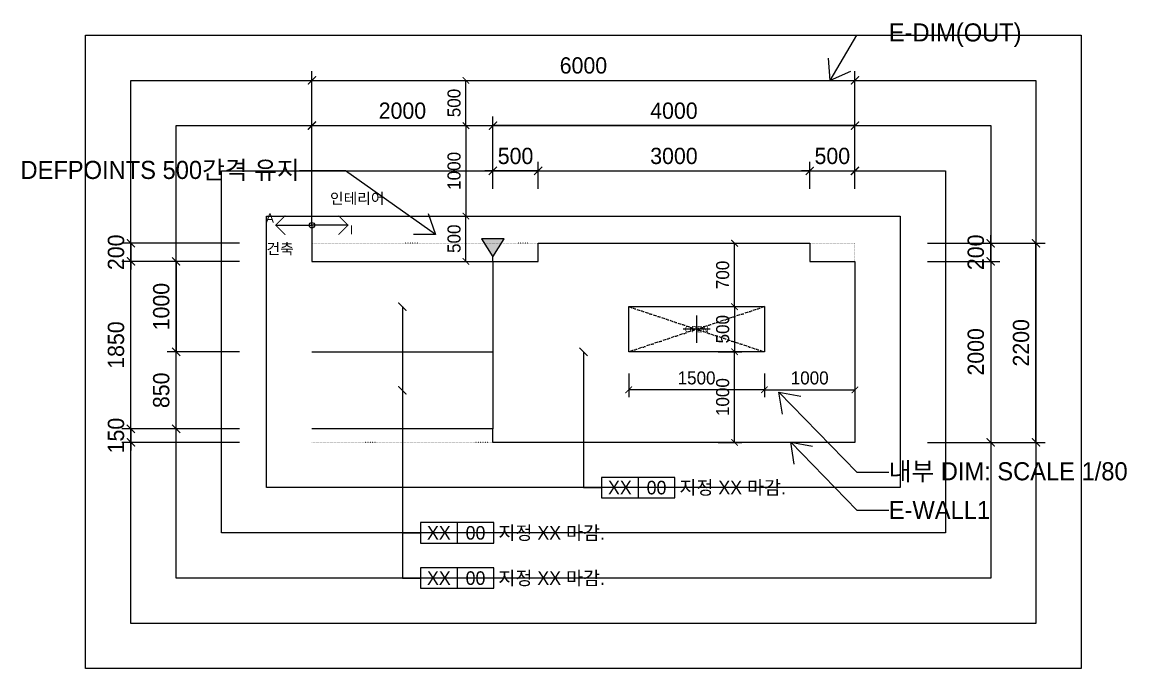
# Model space of a CAD drawing. Header units: millimetres. Extents: x -551172 to 232469, y -3435 to 261611.
# Drawn here: x -436995 to -424608, y 41309 to 48450 of the extents above; entities that cross this region are included whole.
import ezdxf
from ezdxf.enums import TextEntityAlignment as Align

# ---------------------------------------------------------------- set-up
doc = ezdxf.new("R2010")
doc.units = ezdxf.units.MM
doc.header["$LTSCALE"] = 10
doc.header["$PDMODE"] = 3
doc.linetypes.add('DIVIDE', pattern=[31.75, 12.7, -6.35, 0, -6.35, 0, -6.35])
doc.linetypes.add('DOT', pattern=[6.35, 0, -6.35])
doc.layers.get('DEFPOINTS').update_dxf_attribs({"color": 248})
for name, color, linetype in [('E-DIM(IN)', 14, 'Continuous'), ('E-DIM(OUT)', 1, 'Continuous'), ('E-DOOR', 6, 'Continuous'), ('E-OPEN', 1, 'DIVIDE'), ('E-SYM', 7, 'Continuous'), ('E-TEXT', 3, 'Continuous'), ('E-WALL1', 2, 'Continuous'), ('E-WALL2', 3, 'Continuous'), ('F-SYM', 7, 'Continuous')]:
    doc.layers.add(name, color=color, linetype=linetype)
doc.styles.get("Standard").update_dxf_attribs({"font": 'romans.shx'})
doc.styles.add('YOURNAME', font='HY울릉도M.TTF')
doc.dimstyles.get("Standard").update_dxf_attribs({"dimtxt": 0.18, "dimasz": 0.18, "dimexe": 0.18, "dimexo": 0.0625, "dimgap": 0.09, "dimtad": 0, "dimtih": 1, "dimtoh": 1, "dimdec": 4, "dimzin": 0, "dimdsep": 46, "dimtxsty": 'Standard', "dimcen": 0.09, "dimadec": 0, "dimazin": 0, "dimtfac": 1, "dimtdec": 4, "dimtofl": 0, "dimtmove": 0, "dimatfit": 3, "dimfxl": 1, "dimtolj": 1, "dimtzin": 0, "dimarcsym": 0})
doc.dimstyles.new('YOURNAME-100', dxfattribs={"dimscale": 100, "dimtxt": 1.8, "dimasz": 0.9, "dimexe": 1, "dimexo": 3, "dimgap": 0.7, "dimtad": 1, "dimdec": 0, "dimzin": 0, "dimdsep": 46, "dimtxsty": 'YOURNAME', "dimblk": 'ARCHTICK', "dimcen": 0, "dimclrd": 1, "dimclre": 1, "dimclrt": 7, "dimadec": 0, "dimazin": 0, "dimtfac": 1, "dimtdec": 0, "dimtix": 1, "dimtmove": 2, "dimatfit": 3, "dimldrblk": 'ARCHTICK', "dimfxl": 1, "dimtolj": 1, "dimtzin": 0, "dimarcsym": 0})
doc.dimstyles.new('YOURNAME-80', dxfattribs={"dimscale": 80, "dimtxt": 1.8, "dimasz": 0.9, "dimexe": 1, "dimexo": 3, "dimgap": 0.7, "dimtad": 1, "dimdec": 0, "dimzin": 0, "dimdsep": 46, "dimtxsty": 'YOURNAME', "dimblk": 'ARCHTICK', "dimcen": 0, "dimclrd": 1, "dimclre": 1, "dimclrt": 7, "dimadec": 0, "dimazin": 0, "dimtfac": 1, "dimtdec": 0, "dimtix": 1, "dimtmove": 2, "dimatfit": 3, "dimldrblk": 'ARCHTICK', "dimfxl": 1, "dimtolj": 1, "dimtzin": 0, "dimarcsym": 0})

# ---------------------------------------------------------------- blocks, each defined once
blk = doc.blocks.new('E-SYM-OPEN')
at = {"layer": 'DEFPOINTS', "color": 156}
for p, q in [((77717, 69247), (77717, 68947)), ((77867, 69097), (77567, 69097))]:
    blk.add_line(p, q, dxfattribs=at)
at = {"layer": 'E-DOOR', "color": 7, "style": 'YOURNAME'}
blk.add_attdef('OPNAME', text='', height=70, dxfattribs=at).set_placement((77717, 69097), align=Align.MIDDLE_CENTER)
blk = doc.blocks.new('_ArchTick')
at = {"color": 0, "linetype": 'ByBlock', "const_width": 0.15}
blk.add_lwpolyline([(-0.5, -0.5), (0.5, 0.5)], dxfattribs=at)
blk = doc.blocks.new('*D79')
at = {"layer": 'DEFPOINTS', "color": 0, "transparency": 16777216}
for p in [(-427797, 47809), (-433797, 46309), (-427797, 46309)]:
    blk.add_point(p, dxfattribs=at)
at = {"layer": 'E-DIM(OUT)', "lineweight": -2, "transparency": 16777216}
for p, q in [((-433797, 46609), (-433797, 47909)), ((-427797, 46609), (-427797, 47909)), ((-433797, 47809), (-427797, 47809))]:
    blk.add_line(p, q, dxfattribs=at)
at = {"layer": 'E-DIM(OUT)', "lineweight": -2, "transparency": 16777216, "xscale": 90, "yscale": 90, "zscale": 90, "rotation": 180}
blk.add_blockref('_ArchTick', (-433797, 47809), dxfattribs=at)
at = {"layer": 'E-DIM(OUT)', "lineweight": -2, "transparency": 16777216, "xscale": 90, "yscale": 90, "zscale": 90}
blk.add_blockref('_ArchTick', (-427797, 47809), dxfattribs=at)
at = {"layer": 'E-DIM(OUT)', "color": 7, "transparency": 16777216, "insert": (-430797, 47973), "char_height": 180, "attachment_point": 5, "style": 'YOURNAME'}
blk.add_mtext('\\A1;6000', dxfattribs=at)
blk = doc.blocks.new('*D81')
at = {"layer": 'DEFPOINTS', "color": 0, "transparency": 16777216}
for p in [(-431797, 47309), (-433797, 46309), (-431797, 46309)]:
    blk.add_point(p, dxfattribs=at)
at = {"layer": 'E-DIM(OUT)', "lineweight": -2, "transparency": 16777216}
for p, q in [((-433797, 46609), (-433797, 47409)), ((-431797, 46609), (-431797, 47409)), ((-433797, 47309), (-431797, 47309))]:
    blk.add_line(p, q, dxfattribs=at)
at = {"layer": 'E-DIM(OUT)', "lineweight": -2, "transparency": 16777216, "xscale": 90, "yscale": 90, "zscale": 90, "rotation": 180}
blk.add_blockref('_ArchTick', (-433797, 47309), dxfattribs=at)
at = {"layer": 'E-DIM(OUT)', "lineweight": -2, "transparency": 16777216, "xscale": 90, "yscale": 90, "zscale": 90}
blk.add_blockref('_ArchTick', (-431797, 47309), dxfattribs=at)
at = {"layer": 'E-DIM(OUT)', "color": 7, "transparency": 16777216, "insert": (-432797, 47473), "char_height": 180, "attachment_point": 5, "style": 'YOURNAME'}
blk.add_mtext('\\A1;2000', dxfattribs=at)
blk = doc.blocks.new('*D82')
at = {"layer": 'DEFPOINTS', "color": 0, "transparency": 16777216}
for p in [(-435797, 45809), (-434297, 45809), (-434297, 43959)]:
    blk.add_point(p, dxfattribs=at)
at = {"layer": 'E-DIM(OUT)', "lineweight": -2, "transparency": 16777216}
for p, q in [((-434597, 45809), (-435897, 45809)), ((-435797, 43959), (-435797, 45809)), ((-434597, 43959), (-435897, 43959))]:
    blk.add_line(p, q, dxfattribs=at)
at = {"layer": 'E-DIM(OUT)', "lineweight": -2, "transparency": 16777216, "xscale": 90, "yscale": 90, "zscale": 90}
for p, rotation in [((-435797, 45809), 90), ((-435797, 43959), 270)]:
    blk.add_blockref('_ArchTick', p, dxfattribs=dict(at, rotation=rotation))
at = {"layer": 'E-DIM(OUT)', "color": 7, "transparency": 16777216, "insert": (-435961, 44884), "char_height": 180, "attachment_point": 5, "rotation": 90, "style": 'YOURNAME'}
blk.add_mtext('\\A1;1850', dxfattribs=at)
blk = doc.blocks.new('*D83')
at = {"layer": 'DEFPOINTS', "color": 0, "transparency": 16777216}
for p in [(-431797, 47309), (-431797, 46309), (-427797, 46309)]:
    blk.add_point(p, dxfattribs=at)
at = {"layer": 'E-DIM(OUT)', "lineweight": -2, "transparency": 16777216}
for p, q in [((-431797, 46609), (-431797, 47409)), ((-427797, 46609), (-427797, 47409)), ((-427797, 47309), (-431797, 47309))]:
    blk.add_line(p, q, dxfattribs=at)
at = {"layer": 'E-DIM(OUT)', "lineweight": -2, "transparency": 16777216, "xscale": 90, "yscale": 90, "zscale": 90, "rotation": 180}
blk.add_blockref('_ArchTick', (-431797, 47309), dxfattribs=at)
at = {"layer": 'E-DIM(OUT)', "lineweight": -2, "transparency": 16777216, "xscale": 90, "yscale": 90, "zscale": 90}
blk.add_blockref('_ArchTick', (-427797, 47309), dxfattribs=at)
at = {"layer": 'E-DIM(OUT)', "color": 7, "transparency": 16777216, "insert": (-429797, 47473), "char_height": 180, "attachment_point": 5, "style": 'YOURNAME'}
blk.add_mtext('\\A1;4000', dxfattribs=at)
blk = doc.blocks.new('*D84')
at = {"layer": 'DEFPOINTS', "color": 0, "transparency": 16777216}
for p in [(-432595, 46309), (-432095, 46309), (-432595, 45809)]:
    blk.add_point(p, dxfattribs=at)
at = {"layer": 'E-DIM(IN)', "lineweight": -2, "transparency": 16777216}
for p, q in [((-432355, 46309), (-432015, 46309)), ((-432095, 45809), (-432095, 46309)), ((-432355, 45809), (-432015, 45809))]:
    blk.add_line(p, q, dxfattribs=at)
at = {"layer": 'E-DIM(IN)', "lineweight": -2, "transparency": 16777216, "xscale": 72, "yscale": 72, "zscale": 72}
for p, rotation in [((-432095, 46309), 90), ((-432095, 45809), 270)]:
    blk.add_blockref('_ArchTick', p, dxfattribs=dict(at, rotation=rotation))
at = {"layer": 'E-DIM(IN)', "color": 7, "transparency": 16777216, "insert": (-432226, 46059), "char_height": 144, "attachment_point": 5, "rotation": 90, "style": 'YOURNAME'}
blk.add_mtext('\\A1;500', dxfattribs=at)
blk = doc.blocks.new('*D85')
at = {"layer": 'DEFPOINTS', "color": 0, "transparency": 16777216}
for p in [(-432595, 47809), (-432095, 47809), (-432595, 47309)]:
    blk.add_point(p, dxfattribs=at)
at = {"layer": 'E-DIM(IN)', "lineweight": -2, "transparency": 16777216}
for p, q in [((-432355, 47809), (-432015, 47809)), ((-432095, 47309), (-432095, 47809)), ((-432355, 47309), (-432015, 47309))]:
    blk.add_line(p, q, dxfattribs=at)
at = {"layer": 'E-DIM(IN)', "lineweight": -2, "transparency": 16777216, "xscale": 72, "yscale": 72, "zscale": 72}
for p, rotation in [((-432095, 47809), 90), ((-432095, 47309), 270)]:
    blk.add_blockref('_ArchTick', p, dxfattribs=dict(at, rotation=rotation))
at = {"layer": 'E-DIM(IN)', "color": 7, "transparency": 16777216, "insert": (-432226, 47559), "char_height": 144, "attachment_point": 5, "rotation": 90, "style": 'YOURNAME'}
blk.add_mtext('\\A1;500', dxfattribs=at)
blk = doc.blocks.new('*D86')
at = {"layer": 'DEFPOINTS', "color": 0, "transparency": 16777216}
for p in [(-432595, 47309), (-432595, 46309), (-432095, 46309)]:
    blk.add_point(p, dxfattribs=at)
at = {"layer": 'E-DIM(IN)', "lineweight": -2, "transparency": 16777216}
for p, q in [((-432355, 47309), (-432015, 47309)), ((-432095, 47309), (-432095, 46309)), ((-432355, 46309), (-432015, 46309))]:
    blk.add_line(p, q, dxfattribs=at)
at = {"layer": 'E-DIM(IN)', "lineweight": -2, "transparency": 16777216, "xscale": 72, "yscale": 72, "zscale": 72}
for p, rotation in [((-432095, 47309), 90), ((-432095, 46309), 270)]:
    blk.add_blockref('_ArchTick', p, dxfattribs=dict(at, rotation=rotation))
at = {"layer": 'E-DIM(IN)', "color": 7, "transparency": 16777216, "insert": (-432226, 46809), "char_height": 144, "attachment_point": 5, "rotation": 90, "style": 'YOURNAME'}
blk.add_mtext('\\A1;1000', dxfattribs=at)
blk = doc.blocks.new('*D87')
at = {"layer": 'DEFPOINTS', "color": 0, "transparency": 16777216}
for p in [(-435297, 44809), (-434297, 44809), (-434297, 43959)]:
    blk.add_point(p, dxfattribs=at)
at = {"layer": 'E-DIM(OUT)', "lineweight": -2, "transparency": 16777216}
for p, q in [((-434597, 44809), (-435397, 44809)), ((-435297, 43959), (-435297, 44809)), ((-434597, 43959), (-435397, 43959))]:
    blk.add_line(p, q, dxfattribs=at)
at = {"layer": 'E-DIM(OUT)', "lineweight": -2, "transparency": 16777216, "xscale": 90, "yscale": 90, "zscale": 90}
for p, rotation in [((-435297, 44809), 90), ((-435297, 43959), 270)]:
    blk.add_blockref('_ArchTick', p, dxfattribs=dict(at, rotation=rotation))
at = {"layer": 'E-DIM(OUT)', "color": 7, "transparency": 16777216, "insert": (-435461, 44384), "char_height": 180, "attachment_point": 5, "rotation": 90, "style": 'YOURNAME'}
blk.add_mtext('\\A1;850', dxfattribs=at)
blk = doc.blocks.new('*D88')
at = {"layer": 'DEFPOINTS', "color": 0, "transparency": 16777216}
for p in [(-434297, 45809), (-435297, 44809), (-434297, 44809)]:
    blk.add_point(p, dxfattribs=at)
at = {"layer": 'E-DIM(OUT)', "lineweight": -2, "transparency": 16777216}
for p, q in [((-434597, 45809), (-435397, 45809)), ((-435297, 45809), (-435297, 44809)), ((-434597, 44809), (-435397, 44809))]:
    blk.add_line(p, q, dxfattribs=at)
at = {"layer": 'E-DIM(OUT)', "lineweight": -2, "transparency": 16777216, "xscale": 90, "yscale": 90, "zscale": 90}
for p, rotation in [((-435297, 45809), 90), ((-435297, 44809), 270)]:
    blk.add_blockref('_ArchTick', p, dxfattribs=dict(at, rotation=rotation))
at = {"layer": 'E-DIM(OUT)', "color": 7, "transparency": 16777216, "insert": (-435461, 45309), "char_height": 180, "attachment_point": 5, "rotation": 90, "style": 'YOURNAME'}
blk.add_mtext('\\A1;1000', dxfattribs=at)
blk = doc.blocks.new('E-SYM-FINISH')
at = {"layer": 'E-SYM', "color": 1}
blk.add_line((64253, 78860), (64253, 78635), dxfattribs=at)
blk.add_lwpolyline([(64658, 78635), (64658, 78860), (63848, 78860), (63848, 78635)], close=True, dxfattribs=at)
at = {"layer": 'E-SYM', "color": 3, "style": 'YOURNAME'}
for tag, p in [('WH?', (64050, 78747)), ('NO?', (64455, 78747))]:
    blk.add_attdef(tag, text='', height=150, dxfattribs=at).set_placement(p, align=Align.MIDDLE_CENTER)
at = {"layer": 'E-TEXT', "style": 'YOURNAME'}
blk.add_attdef('부위', text='', height=150, dxfattribs=at).set_placement((64718, 78747), align=Align.MIDDLE_LEFT)
blk = doc.blocks.new('*D106')
at = {"layer": 'DEFPOINTS', "color": 0, "transparency": 16777216}
for p in [(-429547, 45309), (-429547, 44809), (-429127, 44809)]:
    blk.add_point(p, dxfattribs=at)
at = {"layer": 'E-DIM(IN)', "lineweight": -2, "transparency": 16777216}
for p, q in [((-429307, 45309), (-429047, 45309)), ((-429127, 45309), (-429127, 44809)), ((-429307, 44809), (-429047, 44809))]:
    blk.add_line(p, q, dxfattribs=at)
at = {"layer": 'E-DIM(IN)', "lineweight": -2, "transparency": 16777216, "xscale": 72, "yscale": 72, "zscale": 72}
for p, rotation in [((-429127, 45309), 90), ((-429127, 44809), 270)]:
    blk.add_blockref('_ArchTick', p, dxfattribs=dict(at, rotation=rotation))
at = {"layer": 'E-DIM(IN)', "color": 7, "transparency": 16777216, "insert": (-429258, 45059), "char_height": 144, "attachment_point": 5, "rotation": 90, "style": 'YOURNAME'}
blk.add_mtext('\\A1;500', dxfattribs=at)
blk = doc.blocks.new('*D107')
at = {"layer": 'DEFPOINTS', "color": 0, "transparency": 16777216}
for p in [(-429547, 46009), (-429127, 46009), (-429547, 45309)]:
    blk.add_point(p, dxfattribs=at)
at = {"layer": 'E-DIM(IN)', "lineweight": -2, "transparency": 16777216}
for p, q in [((-429307, 46009), (-429047, 46009)), ((-429127, 45309), (-429127, 46009)), ((-429307, 45309), (-429047, 45309))]:
    blk.add_line(p, q, dxfattribs=at)
at = {"layer": 'E-DIM(IN)', "lineweight": -2, "transparency": 16777216, "xscale": 72, "yscale": 72, "zscale": 72}
for p, rotation in [((-429127, 46009), 90), ((-429127, 45309), 270)]:
    blk.add_blockref('_ArchTick', p, dxfattribs=dict(at, rotation=rotation))
at = {"layer": 'E-DIM(IN)', "color": 7, "transparency": 16777216, "insert": (-429258, 45659), "char_height": 144, "attachment_point": 5, "rotation": 90, "style": 'YOURNAME'}
blk.add_mtext('\\A1;700', dxfattribs=at)
blk = doc.blocks.new('*D108')
at = {"layer": 'DEFPOINTS', "color": 0, "transparency": 16777216}
for p in [(-434297, 46009), (-435797, 45809), (-434297, 45809)]:
    blk.add_point(p, dxfattribs=at)
at = {"layer": 'E-DIM(OUT)', "lineweight": -2, "transparency": 16777216}
for p, q in [((-435797, 46009), (-435797, 46099)), ((-434597, 46009), (-435897, 46009)), ((-435797, 46009), (-435797, 45809)), ((-434597, 45809), (-435897, 45809)), ((-435797, 45809), (-435797, 45719))]:
    blk.add_line(p, q, dxfattribs=at)
at = {"layer": 'E-DIM(OUT)', "lineweight": -2, "transparency": 16777216, "xscale": 90, "yscale": 90, "zscale": 90}
for p, rotation in [((-435797, 46009), 270), ((-435797, 45809), 90)]:
    blk.add_blockref('_ArchTick', p, dxfattribs=dict(at, rotation=rotation))
at = {"layer": 'E-DIM(OUT)', "color": 7, "transparency": 16777216, "insert": (-435961, 45909), "char_height": 180, "attachment_point": 5, "rotation": 90, "style": 'YOURNAME'}
blk.add_mtext('\\A1;200', dxfattribs=at)
blk = doc.blocks.new('*D109')
at = {"layer": 'DEFPOINTS', "color": 0, "transparency": 16777216}
for p in [(-427297, 45809), (-427297, 43809), (-426297, 43809)]:
    blk.add_point(p, dxfattribs=at)
at = {"layer": 'E-DIM(OUT)', "lineweight": -2, "transparency": 16777216}
for p, q in [((-426997, 45809), (-426197, 45809)), ((-426297, 45809), (-426297, 43809)), ((-426997, 43809), (-426197, 43809))]:
    blk.add_line(p, q, dxfattribs=at)
at = {"layer": 'E-DIM(OUT)', "lineweight": -2, "transparency": 16777216, "xscale": 90, "yscale": 90, "zscale": 90}
for p, rotation in [((-426297, 45809), 90), ((-426297, 43809), 270)]:
    blk.add_blockref('_ArchTick', p, dxfattribs=dict(at, rotation=rotation))
at = {"layer": 'E-DIM(OUT)', "color": 7, "transparency": 16777216, "insert": (-426461, 44809), "char_height": 180, "attachment_point": 5, "rotation": 90, "style": 'YOURNAME'}
blk.add_mtext('\\A1;2000', dxfattribs=at)
blk = doc.blocks.new('*D110')
at = {"layer": 'DEFPOINTS', "color": 0, "transparency": 16777216}
for p in [(-428297, 46809), (-431297, 46309), (-428297, 46309)]:
    blk.add_point(p, dxfattribs=at)
at = {"layer": 'E-DIM(OUT)', "lineweight": -2, "transparency": 16777216}
for p, q in [((-431297, 46609), (-431297, 46909)), ((-428297, 46609), (-428297, 46909)), ((-431297, 46809), (-428297, 46809))]:
    blk.add_line(p, q, dxfattribs=at)
at = {"layer": 'E-DIM(OUT)', "lineweight": -2, "transparency": 16777216, "xscale": 90, "yscale": 90, "zscale": 90, "rotation": 180}
blk.add_blockref('_ArchTick', (-431297, 46809), dxfattribs=at)
at = {"layer": 'E-DIM(OUT)', "lineweight": -2, "transparency": 16777216, "xscale": 90, "yscale": 90, "zscale": 90}
blk.add_blockref('_ArchTick', (-428297, 46809), dxfattribs=at)
at = {"layer": 'E-DIM(OUT)', "color": 7, "transparency": 16777216, "insert": (-429797, 46973), "char_height": 180, "attachment_point": 5, "style": 'YOURNAME'}
blk.add_mtext('\\A1;3000', dxfattribs=at)
blk = doc.blocks.new('*D111')
at = {"layer": 'DEFPOINTS', "color": 0, "transparency": 16777216}
for p in [(-427797, 46809), (-428297, 46309), (-427797, 46309)]:
    blk.add_point(p, dxfattribs=at)
at = {"layer": 'E-DIM(OUT)', "lineweight": -2, "transparency": 16777216}
for p, q in [((-428297, 46609), (-428297, 46909)), ((-427797, 46609), (-427797, 46909)), ((-428297, 46809), (-428387, 46809)), ((-428297, 46809), (-427797, 46809)), ((-427797, 46809), (-427707, 46809))]:
    blk.add_line(p, q, dxfattribs=at)
at = {"layer": 'E-DIM(OUT)', "lineweight": -2, "transparency": 16777216, "xscale": 90, "yscale": 90, "zscale": 90}
blk.add_blockref('_ArchTick', (-428297, 46809), dxfattribs=at)
at = {"layer": 'E-DIM(OUT)', "lineweight": -2, "transparency": 16777216, "xscale": 90, "yscale": 90, "zscale": 90, "rotation": 180}
blk.add_blockref('_ArchTick', (-427797, 46809), dxfattribs=at)
at = {"layer": 'E-DIM(OUT)', "color": 7, "transparency": 16777216, "insert": (-428047, 46973), "char_height": 180, "attachment_point": 5, "style": 'YOURNAME'}
blk.add_mtext('\\A1;500', dxfattribs=at)
blk = doc.blocks.new('*D139')
at = {"layer": 'DEFPOINTS', "color": 0, "transparency": 16777216}
for p in [(-429547, 44809), (-429127, 44809), (-429547, 43809)]:
    blk.add_point(p, dxfattribs=at)
at = {"layer": 'E-DIM(IN)', "lineweight": -2, "transparency": 16777216}
for p, q in [((-429307, 44809), (-429047, 44809)), ((-429127, 43809), (-429127, 44809)), ((-429307, 43809), (-429047, 43809))]:
    blk.add_line(p, q, dxfattribs=at)
at = {"layer": 'E-DIM(IN)', "lineweight": -2, "transparency": 16777216, "xscale": 72, "yscale": 72, "zscale": 72}
for p, rotation in [((-429127, 44809), 90), ((-429127, 43809), 270)]:
    blk.add_blockref('_ArchTick', p, dxfattribs=dict(at, rotation=rotation))
at = {"layer": 'E-DIM(IN)', "color": 7, "transparency": 16777216, "insert": (-429258, 44309), "char_height": 144, "attachment_point": 5, "rotation": 90, "style": 'YOURNAME'}
blk.add_mtext('\\A1;1000', dxfattribs=at)
blk = doc.blocks.new('*D140')
at = {"layer": 'DEFPOINTS', "color": 0, "transparency": 16777216}
for p in [(-430297, 44809), (-428797, 44809), (-430297, 44389)]:
    blk.add_point(p, dxfattribs=at)
at = {"layer": 'E-DIM(IN)', "lineweight": -2, "transparency": 16777216}
for p, q in [((-430297, 44569), (-430297, 44309)), ((-428797, 44569), (-428797, 44309)), ((-428797, 44389), (-430297, 44389))]:
    blk.add_line(p, q, dxfattribs=at)
at = {"layer": 'E-DIM(IN)', "lineweight": -2, "transparency": 16777216, "xscale": 72, "yscale": 72, "zscale": 72, "rotation": 180}
blk.add_blockref('_ArchTick', (-430297, 44389), dxfattribs=at)
at = {"layer": 'E-DIM(IN)', "lineweight": -2, "transparency": 16777216, "xscale": 72, "yscale": 72, "zscale": 72}
blk.add_blockref('_ArchTick', (-428797, 44389), dxfattribs=at)
at = {"layer": 'E-DIM(IN)', "color": 7, "transparency": 16777216, "insert": (-429547, 44520), "char_height": 144, "attachment_point": 5, "style": 'YOURNAME'}
blk.add_mtext('\\A1;1500', dxfattribs=at)
blk = doc.blocks.new('*D141')
at = {"layer": 'DEFPOINTS', "color": 0, "transparency": 16777216}
for p in [(-428797, 44809), (-427797, 44809), (-427797, 44389)]:
    blk.add_point(p, dxfattribs=at)
at = {"layer": 'E-DIM(IN)', "lineweight": -2, "transparency": 16777216}
for p, q in [((-428797, 44569), (-428797, 44309)), ((-427797, 44569), (-427797, 44309)), ((-428797, 44389), (-427797, 44389))]:
    blk.add_line(p, q, dxfattribs=at)
at = {"layer": 'E-DIM(IN)', "lineweight": -2, "transparency": 16777216, "xscale": 72, "yscale": 72, "zscale": 72, "rotation": 180}
blk.add_blockref('_ArchTick', (-428797, 44389), dxfattribs=at)
at = {"layer": 'E-DIM(IN)', "lineweight": -2, "transparency": 16777216, "xscale": 72, "yscale": 72, "zscale": 72}
blk.add_blockref('_ArchTick', (-427797, 44389), dxfattribs=at)
at = {"layer": 'E-DIM(IN)', "color": 7, "transparency": 16777216, "insert": (-428297, 44520), "char_height": 144, "attachment_point": 5, "style": 'YOURNAME'}
blk.add_mtext('\\A1;1000', dxfattribs=at)
blk = doc.blocks.new('*D142')
at = {"layer": 'DEFPOINTS', "color": 0, "transparency": 16777216}
for p in [(-427297, 46009), (-425797, 46009), (-427297, 43809)]:
    blk.add_point(p, dxfattribs=at)
at = {"layer": 'E-DIM(OUT)', "lineweight": -2, "transparency": 16777216}
for p, q in [((-426997, 46009), (-425697, 46009)), ((-425797, 43809), (-425797, 46009)), ((-426997, 43809), (-425697, 43809))]:
    blk.add_line(p, q, dxfattribs=at)
at = {"layer": 'E-DIM(OUT)', "lineweight": -2, "transparency": 16777216, "xscale": 90, "yscale": 90, "zscale": 90}
for p, rotation in [((-425797, 46009), 90), ((-425797, 43809), 270)]:
    blk.add_blockref('_ArchTick', p, dxfattribs=dict(at, rotation=rotation))
at = {"layer": 'E-DIM(OUT)', "color": 7, "transparency": 16777216, "insert": (-425961, 44909), "char_height": 180, "attachment_point": 5, "rotation": 90, "style": 'YOURNAME'}
blk.add_mtext('\\A1;2200', dxfattribs=at)
blk = doc.blocks.new('*D143')
at = {"layer": 'DEFPOINTS', "color": 0, "transparency": 16777216}
for p in [(-427297, 46009), (-426297, 46009), (-427297, 45809)]:
    blk.add_point(p, dxfattribs=at)
at = {"layer": 'E-DIM(OUT)', "lineweight": -2, "transparency": 16777216}
for p, q in [((-426297, 46009), (-426297, 46099)), ((-426997, 46009), (-426197, 46009)), ((-426297, 45809), (-426297, 46009)), ((-426997, 45809), (-426197, 45809)), ((-426297, 45809), (-426297, 45719))]:
    blk.add_line(p, q, dxfattribs=at)
at = {"layer": 'E-DIM(OUT)', "lineweight": -2, "transparency": 16777216, "xscale": 90, "yscale": 90, "zscale": 90}
for p, rotation in [((-426297, 46009), 270), ((-426297, 45809), 90)]:
    blk.add_blockref('_ArchTick', p, dxfattribs=dict(at, rotation=rotation))
at = {"layer": 'E-DIM(OUT)', "color": 7, "transparency": 16777216, "insert": (-426461, 45909), "char_height": 180, "attachment_point": 5, "rotation": 90, "style": 'YOURNAME'}
blk.add_mtext('\\A1;200', dxfattribs=at)
blk = doc.blocks.new('*D144')
at = {"layer": 'DEFPOINTS', "color": 0, "transparency": 16777216}
for p in [(-431797, 46809), (-431797, 46309), (-431297, 46309)]:
    blk.add_point(p, dxfattribs=at)
at = {"layer": 'E-DIM(OUT)', "lineweight": -2, "transparency": 16777216}
for p, q in [((-431797, 46609), (-431797, 46909)), ((-431297, 46609), (-431297, 46909)), ((-431797, 46809), (-431887, 46809)), ((-431297, 46809), (-431797, 46809)), ((-431297, 46809), (-431207, 46809))]:
    blk.add_line(p, q, dxfattribs=at)
at = {"layer": 'E-DIM(OUT)', "lineweight": -2, "transparency": 16777216, "xscale": 90, "yscale": 90, "zscale": 90}
blk.add_blockref('_ArchTick', (-431797, 46809), dxfattribs=at)
at = {"layer": 'E-DIM(OUT)', "lineweight": -2, "transparency": 16777216, "xscale": 90, "yscale": 90, "zscale": 90, "rotation": 180}
blk.add_blockref('_ArchTick', (-431297, 46809), dxfattribs=at)
at = {"layer": 'E-DIM(OUT)', "color": 7, "transparency": 16777216, "insert": (-431547, 46973), "char_height": 180, "attachment_point": 5, "style": 'YOURNAME'}
blk.add_mtext('\\A1;500', dxfattribs=at)
blk = doc.blocks.new('E-SYM ANGLE')
at = {"layer": 'E-SYM'}
h = blk.add_hatch(color=1, dxfattribs=at)
h.dxf.hatch_style = 1
h.paths.add_polyline_path([(-114161, -31654), (-114286, -31654), (-114411, -31654), (-114286, -31854)])
at = {"layer": 'DEFPOINTS', "color": 156}
blk.add_line((-114286, -31904), (-114286, -31854), dxfattribs=at)
at = {"layer": 'E-SYM', "color": 1}
blk.add_lwpolyline([(-114161, -31654), (-114286, -31654), (-114411, -31654), (-114286, -31854)], close=True, dxfattribs=at)
blk = doc.blocks.new('E-SYM-분야구분')
at = {"layer": 'F-SYM', "color": 5}
for points in [[(69680, 91518), (70080, 91518), (70080, 91918)], [(70480, 91518), (70080, 91518), (70080, 91118)]]:
    blk.add_lwpolyline(points, dxfattribs=at)
at = {"layer": 'F-SYM', "color": 5, "const_width": 10}
for points in [[(69786, 91625), (69680, 91518), (69786, 91412)], [(70374, 91625), (70480, 91518), (70374, 91412)]]:
    blk.add_lwpolyline(points, dxfattribs=at)
at = {"layer": 'F-SYM', "color": 5}
blk.add_circle((70080, 91518), 30, dxfattribs=at)
at = {"layer": 'F-SYM', "color": 7, "style": 'YOURNAME'}
blk.add_attdef('인테리어', text='', height=120, dxfattribs=at).set_placement((70280, 91718), align=Align.BOTTOM_LEFT)
blk.add_attdef('A', text='', height=100, dxfattribs=at).set_placement((69660, 91518), align=Align.BOTTOM_RIGHT)
blk.add_attdef('I', text='', height=100, dxfattribs=at).set_placement((70500, 91518), align=Align.TOP_LEFT)
blk.add_attdef('건축', text='', height=120, dxfattribs=at).set_placement((69880, 91318), align=Align.TOP_RIGHT)
blk = doc.blocks.new('*D165')
at = {"layer": 'DEFPOINTS', "color": 0, "transparency": 16777216}
for p in [(-434297, 43959), (-435797, 43809), (-434297, 43809)]:
    blk.add_point(p, dxfattribs=at)
at = {"layer": 'E-DIM(OUT)', "lineweight": -2, "transparency": 16777216}
for p, q in [((-435797, 43959), (-435797, 44049)), ((-434597, 43959), (-435897, 43959)), ((-435797, 43959), (-435797, 43809)), ((-434597, 43809), (-435897, 43809)), ((-435797, 43809), (-435797, 43719))]:
    blk.add_line(p, q, dxfattribs=at)
at = {"layer": 'E-DIM(OUT)', "lineweight": -2, "transparency": 16777216, "xscale": 90, "yscale": 90, "zscale": 90}
for p, rotation in [((-435797, 43959), 270), ((-435797, 43809), 90)]:
    blk.add_blockref('_ArchTick', p, dxfattribs=dict(at, rotation=rotation))
at = {"layer": 'E-DIM(OUT)', "color": 7, "transparency": 16777216, "insert": (-435961, 43884), "char_height": 180, "attachment_point": 5, "rotation": 90, "style": 'YOURNAME'}
blk.add_mtext('\\A1;150', dxfattribs=at)

msp = doc.modelspace()

# ---------------------------------------------------------------- linework, layer by layer
at = {"layer": 'DEFPOINTS', "color": 1, "linetype": 'DOT', "ltscale": 0.1}
msp.add_line((-431796.9, 43808.8), (-433796.9, 43808.8), dxfattribs=at)
at = {"layer": 'DEFPOINTS'}
for points in [[(-436296.9, 48308.8), (-425296.9, 48308.8), (-425296.9, 41308.8), (-436296.9, 41308.8)], [(-435796.9, 47808.8), (-425796.9, 47808.8), (-425796.9, 41808.8), (-435796.9, 41808.8)], [(-435296.9, 47308.8), (-426296.9, 47308.8), (-426296.9, 42308.8), (-435296.9, 42308.8)], [(-434796.9, 46808.8), (-426796.9, 46808.8), (-426796.9, 42808.8), (-434796.9, 42808.8)], [(-434296.9, 46308.8), (-427296.9, 46308.8), (-427296.9, 43308.8), (-434296.9, 43308.8)]]:
    msp.add_lwpolyline(points, close=True, dxfattribs=at)
at = {"layer": 'DEFPOINTS', "color": 1, "linetype": 'DOT', "ltscale": 0.1}
for points in [[(-431296.9, 46008.8), (-433796.9, 46008.8), (-433796.9, 45808.8)], [(-428296.9, 46008.8), (-427796.9, 46008.8), (-427796.9, 45808.8)]]:
    msp.add_lwpolyline(points, dxfattribs=at)
at = {"layer": 'E-OPEN', "ltscale": 0.3}
for p, q in [((-428796.9, 45308.8), (-430296.9, 44808.8)), ((-430296.9, 45308.8), (-428796.9, 44808.8))]:
    msp.add_line(p, q, dxfattribs=at)
at = {"layer": 'E-WALL1'}
msp.add_lwpolyline([(-433796.9, 45808.8), (-431296.9, 45808.8), (-431296.9, 46008.8), (-428296.9, 46008.8), (-428296.9, 45808.8), (-427796.9, 45808.8), (-427796.9, 43808.8), (-431796.9, 43808.8), (-431796.9, 43958.8), (-433796.9, 43958.8)], dxfattribs=at)
at = {"layer": 'E-WALL2'}
for p, q in [((-431796.9, 45808.8), (-431796.9, 43958.8)), ((-433796.9, 44808.8), (-431796.9, 44808.8))]:
    msp.add_line(p, q, dxfattribs=at)
msp.add_lwpolyline([(-430296.9, 45308.8), (-428796.9, 45308.8), (-428796.9, 44808.8), (-430296.9, 44808.8)], close=True, dxfattribs=at)

# ---------------------------------------------------------------- block references
at = {"layer": 'E-DIM(OUT)'}
msp.add_blockref('E-SYM-OPEN', (-507263.6, -24037.9), dxfattribs=at).add_auto_attribs({'OPNAME': 'OPEN'})
at = {"layer": 'E-SYM'}
msp.add_blockref('E-SYM-분야구분', (-503877.3, -45309.7), dxfattribs=at).add_auto_attribs({'건축': '건축', '인테리어': '인테리어', 'A': 'A', 'I': 'I'})
msp.add_blockref('E-SYM ANGLE', (-317510.7, 77712.8), dxfattribs=at)
ref = msp.add_blockref('E-SYM-FINISH', (-494444.8, -35438.7), dxfattribs=at)
ref.add_attrib('WH?', 'XX', dxfattribs={"color": 3, "height": 150, "style": 'YOURNAME'}).set_placement((-430394.4, 43308.8), align=Align.MIDDLE_CENTER)
ref.add_attrib('NO?', '00', dxfattribs={"color": 3, "height": 150, "style": 'YOURNAME'}).set_placement((-429989.4, 43308.8), align=Align.MIDDLE_CENTER)
ref.add_attrib('부위', '지정 XX 마감.', dxfattribs={"layer": 'E-TEXT', "height": 150, "style": 'YOURNAME'}).set_placement((-429736.9, 43308.8), align=Align.MIDDLE_LEFT)
ref = msp.add_blockref('E-SYM-FINISH', (-496444.8, -35938.7), dxfattribs=at)
ref.add_attrib('WH?', 'XX', dxfattribs={"color": 3, "height": 150, "style": 'YOURNAME'}).set_placement((-432394.4, 42808.8), align=Align.MIDDLE_CENTER)
ref.add_attrib('NO?', '00', dxfattribs={"color": 3, "height": 150, "style": 'YOURNAME'}).set_placement((-431989.4, 42808.8), align=Align.MIDDLE_CENTER)
ref.add_attrib('부위', '지정 XX 마감.', dxfattribs={"layer": 'E-TEXT', "height": 150, "style": 'YOURNAME'}).set_placement((-431736.9, 42808.8), align=Align.MIDDLE_LEFT)
ref = msp.add_blockref('E-SYM-FINISH', (-496444.8, -36438.7), dxfattribs=at)
ref.add_attrib('WH?', 'XX', dxfattribs={"color": 3, "height": 150, "style": 'YOURNAME'}).set_placement((-432394.4, 42308.8), align=Align.MIDDLE_CENTER)
ref.add_attrib('NO?', '00', dxfattribs={"color": 3, "height": 150, "style": 'YOURNAME'}).set_placement((-431989.4, 42308.8), align=Align.MIDDLE_CENTER)
ref.add_attrib('부위', '지정 XX 마감.', dxfattribs={"layer": 'E-TEXT', "height": 150, "style": 'YOURNAME'}).set_placement((-431736.9, 42308.8), align=Align.MIDDLE_LEFT)

# ---------------------------------------------------------------- texts
at = {"layer": 'E-TEXT', "color": 3, "char_height": 200, "style": 'YOURNAME'}
for s, insert, attachment_point in [('E-DIM(OUT)', (-427423.5, 48308.8), 4), ('DEFPOINTS 500간격 유지', (-433933.9, 46808.8), 6), ('내부 DIM: SCALE 1/80', (-427423.5, 43478.6), 4), ('E-WALL1', (-427423.5, 43060.5), 4)]:
    msp.add_mtext(s, dxfattribs=dict(at, insert=insert, attachment_point=attachment_point))

# ---------------------------------------------------------------- dimensions: what is measured, and where the dimension line sits
at = {"layer": 'E-DIM(IN)'}
for base, p1, p2, angle, override, picture, middle in [((-432094.7, 47808.8), (-432594.7, 47308.8), (-432594.7, 47808.8), 90, {"dimclrd": 256, "dimclre": 256}, '*D85', (-432225.8, 47558.8)), ((-432094.7, 46308.8), (-432594.7, 47308.8), (-432594.7, 46308.8), 270, {"dimclrd": 256, "dimclre": 256}, '*D86', (-432225.7, 46808.8)), ((-432094.7, 46308.8), (-432594.7, 45808.8), (-432594.7, 46308.8), 90, {"dimclrd": 256, "dimclre": 256}, '*D84', (-432225.8, 46058.8)), ((-429126.9, 46008.8), (-429546.9, 45308.8), (-429546.9, 46008.8), 90, {"dimtxsty": 'YOURNAME', "dimclrd": 256, "dimclre": 256}, '*D107', (-429258, 45658.8)), ((-429126.9, 44808.8), (-429546.9, 45308.8), (-429546.9, 44808.8), 270, {"dimtxsty": 'YOURNAME', "dimclrd": 256, "dimclre": 256}, '*D106', (-429258, 45058.8)), ((-429126.9, 44808.8), (-429546.9, 43808.8), (-429546.9, 44808.8), 90, {"dimtxsty": 'YOURNAME', "dimclrd": 256, "dimclre": 256}, '*D139', (-429258, 44308.8)), ((-430296.9, 44388.8), (-428796.9, 44808.8), (-430296.9, 44808.8), 180, {"dimtxsty": 'YOURNAME', "dimclrd": 256, "dimclre": 256}, '*D140', (-429546.9, 44519.9))]:
    dim = msp.add_linear_dim(base=base, p1=p1, p2=p2, angle=angle, dimstyle='YOURNAME-80', override=override, dxfattribs=at)
    dim.commit()
    dim.dimension.update_dxf_attribs({"geometry": picture, "text_midpoint": middle})
dim = msp.add_linear_dim(base=(-427796.9, 44388.8), p1=(-428796.9, 44808.8), p2=(-427796.9, 44808.8), dimstyle='YOURNAME-80', override={"dimtxsty": 'YOURNAME', "dimclrd": 256, "dimclre": 256}, dxfattribs=at)
dim.commit()
dim.dimension.update_dxf_attribs({"geometry": '*D141', "text_midpoint": (-428296.9, 44519.8)})
at = {"layer": 'E-DIM(OUT)'}
for base, p1, p2, picture, middle in [((-427796.9, 47808.8), (-433796.9, 46308.8), (-427796.9, 46308.8), '*D79', (-430796.9, 47972.6)), ((-431796.9, 47308.8), (-433796.9, 46308.8), (-431796.9, 46308.8), '*D81', (-432796.9, 47472.6)), ((-428296.9, 46808.8), (-431296.9, 46308.8), (-428296.9, 46308.8), '*D110', (-429796.9, 46972.8)), ((-427796.9, 46808.8), (-428296.9, 46308.8), (-427796.9, 46308.8), '*D111', (-428046.9, 46972.7))]:
    dim = msp.add_linear_dim(base=base, p1=p1, p2=p2, dimstyle='YOURNAME-100', override={"dimtxsty": 'YOURNAME', "dimclrd": 256, "dimclre": 256}, dxfattribs=at)
    dim.commit()
    dim.dimension.update_dxf_attribs({"geometry": picture, "text_midpoint": middle})
for base, p1, p2, angle, picture, middle in [((-431796.9, 47308.8), (-427796.9, 46308.8), (-431796.9, 46308.8), 180, '*D83', (-429796.9, 47472.6)), ((-431796.9, 46808.8), (-431296.9, 46308.8), (-431796.9, 46308.8), 180, '*D144', (-431546.9, 46972.7)), ((-435796.9, 45808.8), (-434296.9, 46008.8), (-434296.9, 45808.8), 270, '*D108', (-435960.7, 45908.8)), ((-426296.9, 46008.8), (-427296.9, 45808.8), (-427296.9, 46008.8), 90, '*D143', (-426460.7, 45908.8)), ((-425796.9, 46008.8), (-427296.9, 43808.8), (-427296.9, 46008.8), 90, '*D142', (-425960.7, 44908.8)), ((-435796.9, 45808.8), (-434296.9, 43958.8), (-434296.9, 45808.8), 90, '*D82', (-435960.8, 44883.8)), ((-435296.9, 44808.8), (-434296.9, 45808.8), (-434296.9, 44808.8), 270, '*D88', (-435460.7, 45308.8)), ((-426296.9, 43808.8), (-427296.9, 45808.8), (-427296.9, 43808.8), 270, '*D109', (-426460.7, 44808.8)), ((-435296.9, 44808.8), (-434296.9, 43958.8), (-434296.9, 44808.8), 90, '*D87', (-435460.8, 44383.8)), ((-435796.9, 43808.8), (-434296.9, 43958.8), (-434296.9, 43808.8), 270, '*D165', (-435960.8, 43883.8))]:
    dim = msp.add_linear_dim(base=base, p1=p1, p2=p2, angle=angle, dimstyle='YOURNAME-100', override={"dimtxsty": 'YOURNAME', "dimclrd": 256, "dimclre": 256}, dxfattribs=at)
    dim.commit()
    dim.dimension.update_dxf_attribs({"geometry": picture, "text_midpoint": middle})

# ---------------------------------------------------------------- leaders
at = {"layer": 'E-SYM', "color": 1, "annotation_type": 0, "has_hookline": 1}
for points, hookline_direction in [([(-428071.5, 47808.8), (-427774.4, 48308.8), (-427423.6, 48308.8)], 0), ([(-432430.4, 46107.1), (-433427.1, 46808.8), (-433933.8, 46808.8)], 1)]:
    msp.add_leader(points, dimstyle='Standard', override={"dimasz": 200, "dimtxsty": 'YOURNAME', "dimldrblk": 'Open90'}, dxfattribs=dict(at, hookline_direction=hookline_direction))
at = {"layer": 'E-SYM'}
for points in [[(-432796.9, 45308.8), (-432796.9, 42808.8), (-432596.9, 42808.8)], [(-430796.9, 44808.8), (-430796.9, 43308.8), (-430596.9, 43308.8)], [(-432796.9, 44383.8), (-432796.9, 42308.8), (-432596.9, 42308.8)]]:
    msp.add_leader(points, dimstyle='YOURNAME-100', override={"dimtxsty": 'YOURNAME'}, dxfattribs=at)
at = {"layer": 'E-SYM', "color": 1, "annotation_type": 0, "has_hookline": 1, "hookline_direction": 0}
for points, text_width in [([(-428636.8, 44362.6), (-427774.4, 43478.6), (-427423.6, 43478.6)], 2815.4), ([(-428506.1, 43810.5), (-427774.4, 43060.5), (-427423.6, 43060.5)], 1159.8)]:
    msp.add_leader(points, dimstyle='Standard', override={"dimasz": 200, "dimtxsty": 'YOURNAME', "dimldrblk": 'Open90'}, dxfattribs=dict(at, text_width=text_width))

doc.saveas('drawing.dxf')
